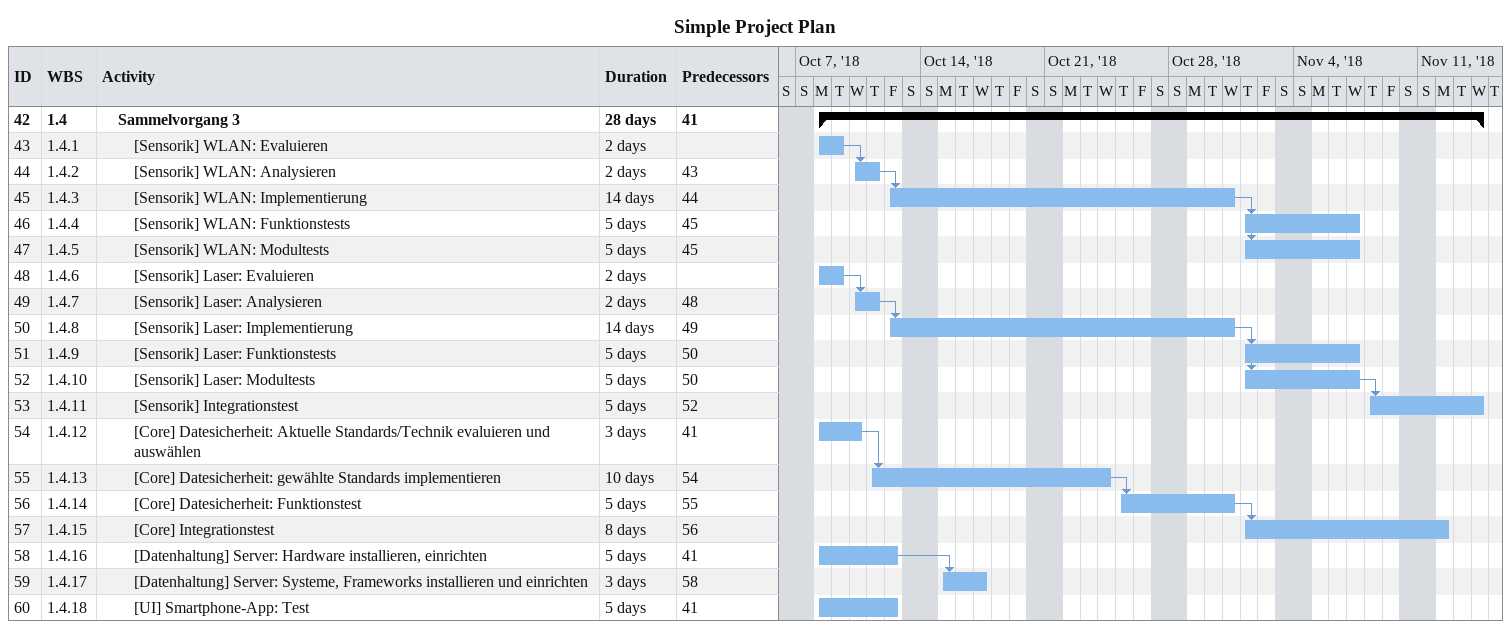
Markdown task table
Simple Project Plan

| ID | WBS | Task | Duration | Start | Finish | Predecessors |
|---|---|---|---|---|---|---|
| 42 | 1.4 | **Sammelvorgang 3** | 28d | 2018-10-08 | 2018-11-14 | 41 |
| 43 | 1.4.1 | [Sensorik] WLAN: Evaluieren | 2d | 2018-10-08 | 2018-10-09 |  |
| 44 | 1.4.2 | [Sensorik] WLAN: Analysieren | 2d | 2018-10-10 | 2018-10-11 | 43 |
| 45 | 1.4.3 | [Sensorik] WLAN: Implementierung | 14d | 2018-10-12 | 2018-10-31 | 44 |
| 46 | 1.4.4 | [Sensorik] WLAN: Funktionstests | 5d | 2018-11-01 | 2018-11-07 | 45 |
| 47 | 1.4.5 | [Sensorik] WLAN: Modultests | 5d | 2018-11-01 | 2018-11-07 | 45 |
| 48 | 1.4.6 | [Sensorik] Laser: Evaluieren | 2d | 2018-10-08 | 2018-10-09 |  |
| 49 | 1.4.7 | [Sensorik] Laser: Analysieren | 2d | 2018-10-10 | 2018-10-11 | 48 |
| 50 | 1.4.8 | [Sensorik] Laser: Implementierung | 14d | 2018-10-12 | 2018-10-31 | 49 |
| 51 | 1.4.9 | [Sensorik] Laser: Funktionstests | 5d | 2018-11-01 | 2018-11-07 | 50 |
| 52 | 1.4.10 | [Sensorik] Laser: Modultests | 5d | 2018-11-01 | 2018-11-07 | 50 |
| 53 | 1.4.11 | [Sensorik] Integrationstest | 5d | 2018-11-08 | 2018-11-14 | 52 |
| 54 | 1.4.12 | [Core] Datesicherheit: Aktuelle Standards/Technik evaluieren und auswählen | 3d | 2018-10-08 | 2018-10-10 | 41 |
| 55 | 1.4.13 | [Core] Datesicherheit: gewählte Standards implementieren | 10d | 2018-10-11 | 2018-10-24 | 54 |
| 56 | 1.4.14 | [Core] Datesicherheit: Funktionstest | 5d | 2018-10-25 | 2018-10-31 | 55 |
| 57 | 1.4.15 | [Core] Integrationstest | 8d | 2018-11-01 | 2018-11-12 | 56 |
| 58 | 1.4.16 | [Datenhaltung] Server: Hardware installieren, einrichten | 5d | 2018-10-08 | 2018-10-12 | 41 |
| 59 | 1.4.17 | [Datenhaltung] Server: Systeme, Frameworks installieren und einrichten | 3d | 2018-10-15 | 2018-10-17 | 58 |
| 60 | 1.4.18 | [UI] Smartphone-App: Test | 5d | 2018-10-08 | 2018-10-12 | 41 |
